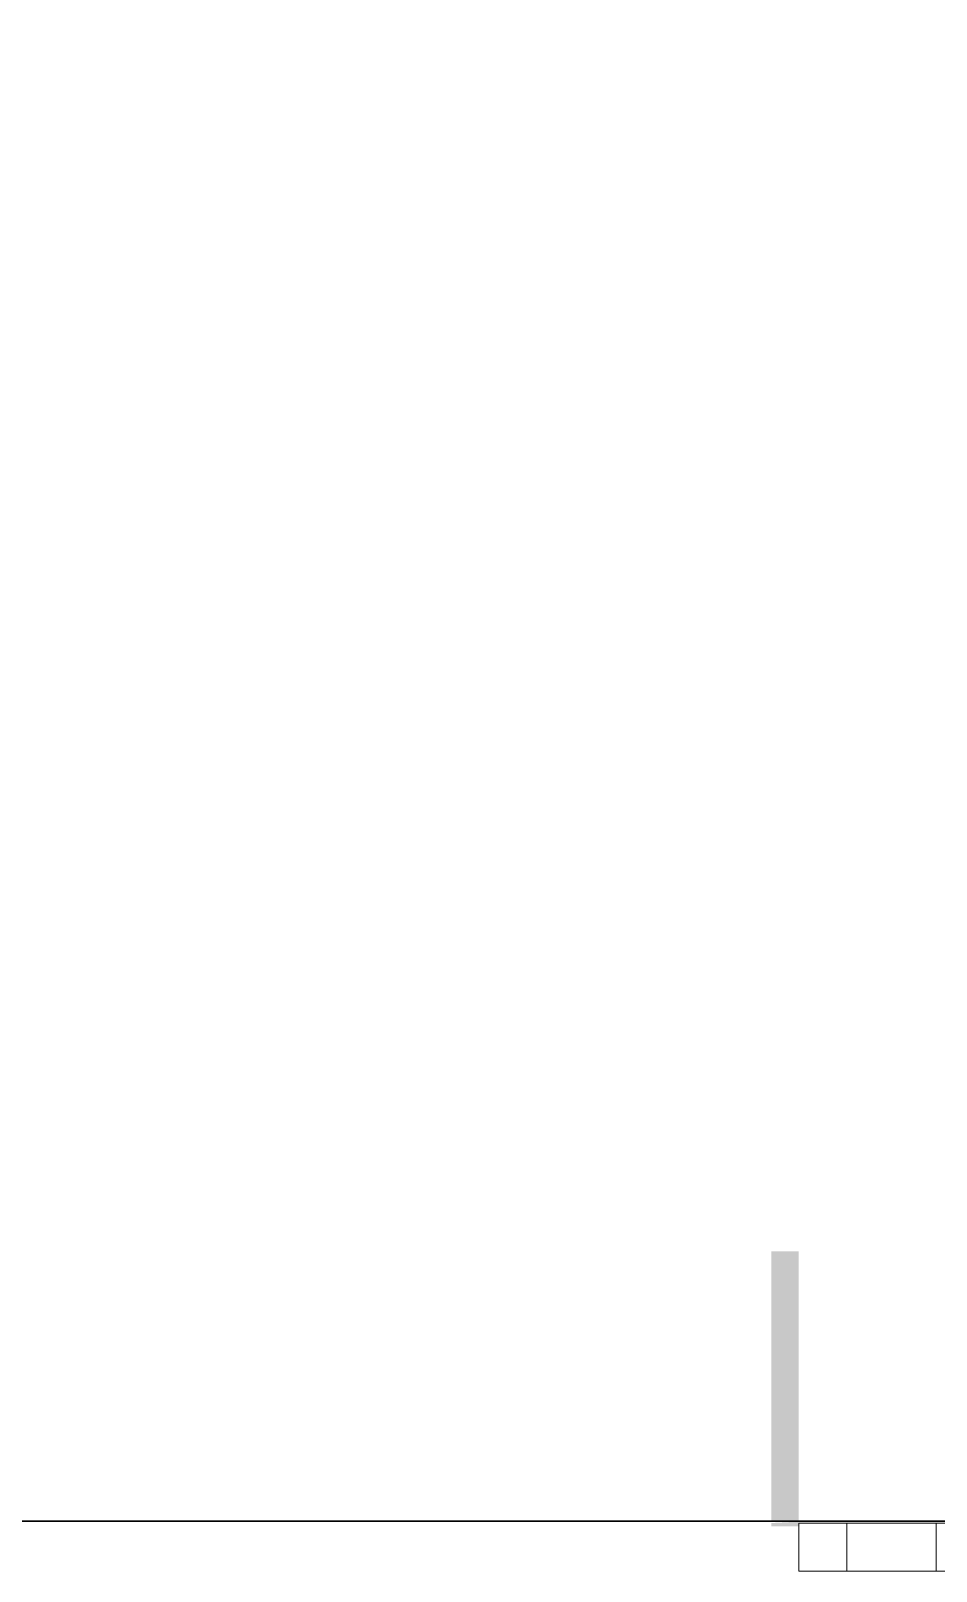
# Model space of a CAD drawing. Header units: millimetres. Extents: x -213547 to 415037, y -3642 to 106956.
# Drawn here: x 58423 to 59740, y 87034 to 89275 of the extents above; entities that cross this region are included whole.
import ezdxf

# ---------------------------------------------------------------- set-up
doc = ezdxf.new("R2010")
doc.units = ezdxf.units.MM
for name, color, linetype, lineweight in [('A-FLOR', 7, 'Continuous', 9), ('A-GLAZ-CURT', 7, 'Continuous', 9), ('A-GLAZ-CURT-2', 7, 'Continuous', 20), ('A-GLAZ-CWMG', 7, 'Continuous', 9), ('A-GLAZ-CWMG-1', 7, 'Continuous', 20)]:
    doc.layers.add(name, color=color, linetype=linetype, lineweight=lineweight)
doc.layers.add('A-FLOR-PATT-1', color=7, linetype='Continuous', lineweight=9, true_color=0xeef6ff, transparency=0.5)
doc.layers.add('A-WALL-FNSH-1', color=9, linetype='Continuous', lineweight=5, true_color=0x808080)

# ---------------------------------------------------------------- blocks, each defined once
blk = doc.blocks.new('Системная панель - Стемалит - 40мм-31720939-Объем проектирования 1 этажа')
at = {"layer": 'A-GLAZ-CURT-2'}
for p, q in [((65, 35), (-65, 35)), ((-65, 35), (-65, -35)), ((65, -35), (65, 35)), ((-65, -35), (65, -35))]:
    blk.add_line(p, q, dxfattribs=at)
blk = doc.blocks.new('Прямоугольный импост - 50 x 70 мм-31687886-Объем проектирования 1 этажа')
at = {"layer": 'A-GLAZ-CWMG-1'}
for p, q in [((-35, 35), (35, 35)), ((-35, -35), (-35, 35)), ((35, 35), (35, -35)), ((35, -35), (-35, -35))]:
    blk.add_line(p, q, dxfattribs=at)
blk = doc.blocks.new('Прямоугольный импост - 50 x 70 мм-31702100-Объем проектирования 1 этажа')
at = {"layer": 'A-GLAZ-CWMG-1'}
for p, q in [((-35, 35), (35, 35)), ((-35, -35), (-35, 35)), ((35, 35), (35, -35)), ((35, -35), (-35, -35))]:
    blk.add_line(p, q, dxfattribs=at)
blk = doc.blocks.new('1floor')
at = {"layer": 'A-FLOR-PATT-1'}
h = blk.add_hatch(color=256, dxfattribs=at)
h.paths.add_polyline_path([(58220, 7920), (58220, 8808), (58180, 8808), (58180, 7920)])
h.paths.add_polyline_path([(59435, 7920), (59475, 7920), (59475, 8313), (59435, 8313), (59435, 7923.6)])
h.paths.add_polyline_path([(40675, 7920), (40675, 8260.7), (40665, 8258.6), (40665, 7920)])
h.paths.add_polyline_path([(39420, 7920), (39420, 8800), (39450, 8800), (39450, 8808), (39410, 8808), (39410, 7920)])
h.paths.add_polyline_path([(38520, 8020), (38537, 8020), (38537, 8065), (38520, 8065)])
h.paths.add_polyline_path([(40665, 8308.8), (40705, 8313), (40665, 8313)])
h.paths.add_polyline_path([(49535, 8309.7), (49575, 8313), (49535, 8313)])
h.paths.add_polyline_path([(48320, 8797.7), (48320, 8808), (48280, 8808), (48280, 8800)])
h.paths.add_polyline_path([(74966.5, 9430), (75460, 9430), (75460, 9475), (74590, 9475), (74590, 9430), (74600.3, 9430)])
h.paths.add_polyline_path([(38520, 10010), (38536.2, 10010), (38536.2, 10055), (38520, 10055)])
h.paths.add_polyline_path([(75316.1, 10745), (75460, 10745), (75460, 10790), (75100, 10790), (75100, 10745)])
h = blk.add_hatch(color=256, dxfattribs=at)
h.paths.add_polyline_path([(59435, 7913), (59475, 7913), (59475, 7920), (59435, 7918)])
h.paths.add_polyline_path([(58180, 7913), (58220, 7913), (58220, 7920), (58180, 7918), (58180, 7913.3)])
h.paths.add_polyline_path([(49535, 7913), (49575, 7913), (49575, 7920), (49535, 7918)])
h.paths.add_polyline_path([(48320, 7913), (48320, 7920), (48280, 7918), (48280, 7913)])
at = {"layer": 'A-FLOR'}
blk.add_line((66770, 7920), (38761, 7920), dxfattribs=at)
at = {"layer": 'A-WALL-FNSH-1'}
blk.add_line((65910, 7921), (38761, 7921), dxfattribs=at)
at = {"layer": 'A-GLAZ-CURT'}
blk.add_blockref('Системная панель - Стемалит - 40мм-31720939-Объем проектирования 1 этажа', (59610, 7883), dxfattribs=at)
at = {"layer": 'A-GLAZ-CWMG', "extrusion": (0, 0, -1), "rotation": 180}
for name, p in [('Прямоугольный импост - 50 x 70 мм-31687886-Объем проектирования 1 этажа', (-59510, 7883)), ('Прямоугольный импост - 50 x 70 мм-31702100-Объем проектирования 1 этажа', (-59710, 7883))]:
    blk.add_blockref(name, p, dxfattribs=at)

msp = doc.modelspace()

# ---------------------------------------------------------------- block references
msp.add_blockref('1floor', (64.7, 79186.1))

doc.saveas('drawing.dxf')
